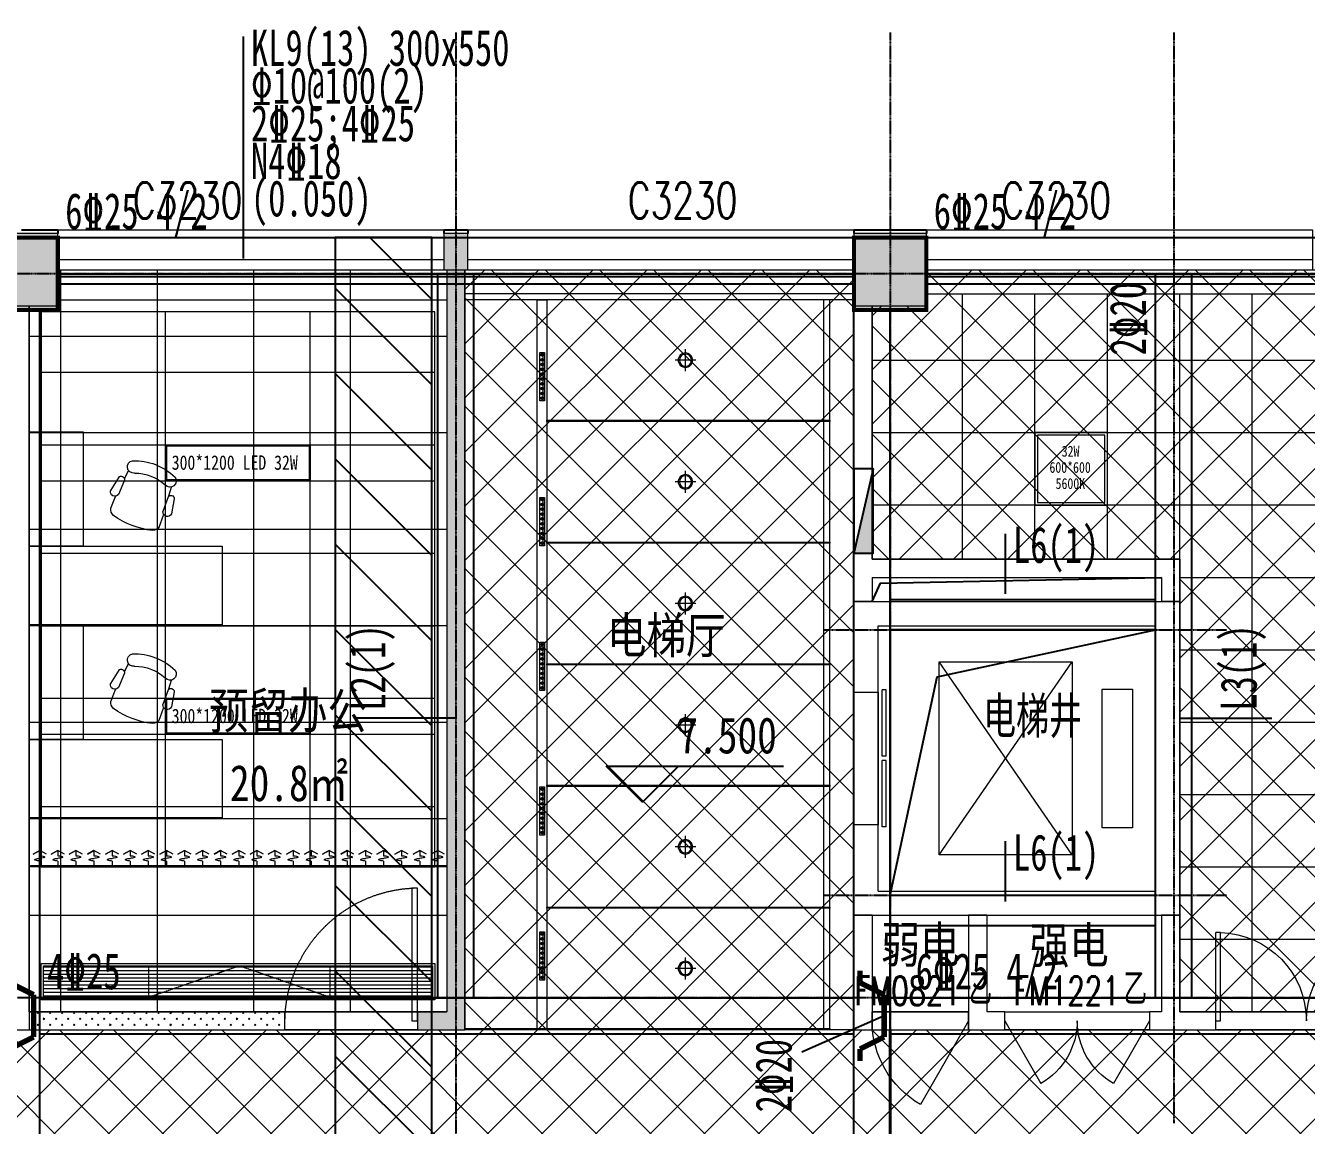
# Model space of a CAD drawing. Header units: millimetres. Extents: x 33621 to 401573, y -91663 to 133135.
# Drawn here: x 81930 to 92547, y 51254 to 60369 of the extents above; entities that cross this region are included whole.
import ezdxf

# ---------------------------------------------------------------- set-up
doc = ezdxf.new("R2010")
doc.units = ezdxf.units.MM
doc.header["$LTSCALE"] = 10
for name, pattern in [('CENTER2', [1.125, 0.75, -0.125, 0.125, -0.125]), ('DASH', [0.35, 0.25, -0.1]), ('DASHDOT2', [0.5, 0.25, -0.125, 0, -0.125]), ('DOTE', [2.42, 2, -0.2, 0.02, -0.2]), ('HIDDEN', [0.375, 0.25, -0.125, 0, 0])]:
    doc.linetypes.add(name, pattern=pattern)
doc.layers.get('0').update_dxf_attribs({"color": 253})
doc.layers.add('0a', color=253, linetype='Continuous', plot=False)
for name, color, linetype in [('0a填充', 253, 'Continuous'), ('3', 253, 'Continuous'), ('DIM_ELEV', 253, 'Continuous'), ('GRID', 253, 'CENTER2'), ('S_COLUMFOCUS', 253, 'Continuous'), ('S_SBLABELHANGER', 253, 'Continuous'), ('S_SUBBEAMHANGER', 253, 'Continuous'), ('SURFACE', 253, 'Continuous'), ('w-消火栓', 253, 'Continuous'), ('WINDOW_TEXT', 253, 'Continuous'), ('柱', 253, 'Continuous'), ('梁', 253, 'Continuous'), ('梁原位标注', 253, 'Continuous'), ('梁集中标注', 253, 'Continuous'), ('次梁', 253, 'Continuous'), ('洞口边线', 253, 'Continuous')]:
    doc.layers.add(name, color=color, linetype=linetype)
for name, color, linetype, lineweight in [('COLUMN', 253, 'Continuous', 0), ('DOOR【门】', 253, 'Continuous', 0), ('DS-4BS-FINISH【墙完成线】', 253, 'Continuous', 0), ('FC-FLOOR【地材分格】', 253, 'Continuous', 0), ('FF-Door【门】', 253, 'Continuous', 0), ('FF-FURN【成品家私】', 253, 'Continuous', 0), ('PUB_HATCH', 253, 'Continuous', 0), ('RC-FCU【空调设备】', 253, 'Continuous', 0), ('RC-FIN【天花轮廓线】', 253, 'Continuous', 0), ('RC-LIGHT【天花灯具】', 253, 'Continuous', 0), ('RC-LIGHT【灯带】', 253, 'DASHDOT2', 0), ('RC-Modelling【天花造型】', 253, 'Continuous', 0), ('RC-STR【天花细线】', 253, 'Continuous', 0), ('RC-Text【天花文字】', 253, 'Continuous', 0), ('STAIR', 253, 'Continuous', 0), ('WALL', 253, 'Continuous', 0), ('WINDOW', 253, 'Continuous', 0), ('新建墙体', 253, 'Continuous', 0)]:
    doc.layers.add(name, color=color, linetype=linetype, lineweight=lineweight)
doc.styles.add('_TCH_WINDOW', font='SIMPLEX', dxfattribs={"bigfont": 'GBCBIG'})
doc.styles.add('XZC', font='SIMPLEX.SHX', dxfattribs={"width": 0.7, "bigfont": 'hztxt.shx'})
doc.styles.add('文字', font='')
doc.styles.get('文字').set_extended_font_data('SimSun')
doc.linetypes.add('LED_LINE', pattern='A,12.7,-5.08,["LED",XZC,S=2.54,R=0,X=-2.54,Y=-1.27],-6.35', length=24.13)
pattern_1 = [(45, (51276.3, 47130.05), (-50, 50), [16, -54.71068]), (135, (51387.62, 47130.05), (-50, -50), [16, -54.71068])]

# ---------------------------------------------------------------- blocks, each defined once
blk = doc.blocks.new('$QC001_5')
blk.add_line((-325, 200), (325, 0))
blk.add_lwpolyline([(325, 0), (325, 200), (-325, 200), (-325, 0)], close=True)
blk.add_solid([(-325, 200), (325, 200), (-325, 200), (325, 0)])
at = {"flags": 1}
for tag in ['UNIT', 'WHAT', 'SPEC']:
    blk.add_attdef(tag, (0, 0), '', height=0.001, dxfattribs=at)
blk = doc.blocks.new('$TCHSYS$LDOR22D')
for p, q in [((-0.5167, 0.8333), (-0.0167, 0.8333)), ((-0.5167, 0.8333), (-0.5167, 0.6667)), ((-0.0167, 0.8333), (-0.0167, 0.6667)), ((0.0167, 0.8333), (0.0167, 0.6667)), ((0.0167, 0.8333), (0.5167, 0.8333)), ((0.5167, 0.8333), (0.5167, 0.6667)), ((-0.5167, 0.6667), (-0.0167, 0.6667)), ((0.0167, 0.6667), (0.5167, 0.6667)), ((-0.5, 0.5), (0.5, 0.5))]:
    blk.add_line(p, q)
blk = doc.blocks.new('$DorLib2D$00000002')
for p, q in [((-0.5, 0), (-0.5, 0.4875)), ((-0.475, 0.4875), (-0.5, 0.4875)), ((-0.475, 0), (-0.475, 0.4875)), ((0.475, 0), (0.475, 0.4875)), ((0.475, 0.4875), (0.5, 0.4875)), ((0.5, 0), (0.5, 0.4875)), ((-0.5, 0), (-0.475, 0)), ((0.5, 0), (0.475, 0))]:
    blk.add_line(p, q)
at = {"lineweight": 13}
for centre, start, end in [((-0.4875, 0), 0, 88.53072), ((0.4875, 0), 91.46928, 180)]:
    blk.add_arc(centre, 0.4875, start, end, dxfattribs=at)
blk = doc.blocks.new('$DorLib2D$00000214')
at = {"color": 0}
blk.add_line((0.5, 0), (0, 0.866), dxfattribs=at)
blk.add_arc((0.5, 0), 1, 120, 180, dxfattribs=at)
blk = doc.blocks.new('$DorLib2D$00000215')
at = {"color": 0}
for p, q in [((-0.5, 0), (-0.25, 0.433)), ((0.5, 0), (0.25, 0.433))]:
    blk.add_line(p, q, dxfattribs=at)
for centre, start, end in [((-0.5, 0), 0, 60), ((0.5, 0), 120, 180)]:
    blk.add_arc(centre, 0.5, start, end, dxfattribs=at)
blk = doc.blocks.new('A$C434F664F')
at = {"layer": '0a填充'}
h = blk.add_hatch(color=256, dxfattribs=at)
h.paths.add_polyline_path([(936, 159), (942, 159), (942, 165), (936, 165)])
h.paths.add_polyline_path([(864, 159), (870, 159), (870, 165), (864, 165)])
h.paths.add_polyline_path([(792, 159), (798, 159), (798, 165), (792, 165)])
h.paths.add_polyline_path([(720, 159), (726, 159), (726, 165), (720, 165)])
h.paths.add_polyline_path([(648, 159), (654, 159), (654, 165), (648, 165)])
h.paths.add_polyline_path([(576, 159), (582, 159), (582, 165), (576, 165)])
h.paths.add_polyline_path([(504, 159), (510, 159), (510, 165), (504, 165)])
h.paths.add_polyline_path([(432, 159), (438, 159), (438, 165), (432, 165)])
h.paths.add_polyline_path([(360, 159), (366, 159), (366, 165), (360, 165)])
h.paths.add_polyline_path([(288, 159), (294, 159), (294, 165), (288, 165)])
h.paths.add_polyline_path([(216, 159), (222, 159), (222, 165), (216, 165)])
h.paths.add_polyline_path([(144, 159), (150, 159), (150, 165), (144, 165)])
h.paths.add_polyline_path([(72, 159), (78, 159), (78, 165), (72, 165)])
h.paths.add_polyline_path([(0, 159), (6, 159), (6, 165), (0, 165)])
blk = doc.blocks.new('海龙0425175846')
at = {"layer": 'S_COLUMFOCUS'}
h = blk.add_hatch(dxfattribs=at)
h.set_pattern_fill('ANSI31', color=256, scale=40, style=0)
h.set_pattern_definition([(135, (2743012.7695, 242772.4294), (3.535533906, 3.535533906), [])])
h.paths.add_polyline_path([(14.442, 240.02), (6.442, 240.02), (6.442, 75.02), (14.442, 75.02)])
at = {"layer": 'GRID', "ltscale": 0.01}
for p, q in [((16.442, 257.02), (16.442, 50.038)), ((52.442, 257.02), (52.442, 41.97)), ((75.942, 257.02), (75.942, 166.618)), ((497.558, 237.02), (-487.558, 237.02)), ((46.947, 207.52), (80.336, 207.52)), ((46.947, 185.52), (80.336, 185.52)), ((497.558, 177.02), (-487.558, 177.02))]:
    blk.add_line(p, q, dxfattribs=at)
at = {"layer": 'S_COLUMFOCUS'}
blk.add_lwpolyline([(14.442, 240.02), (6.442, 240.02), (6.442, 75.02), (14.442, 75.02)], close=True, dxfattribs=at)
at = {"layer": 'S_SBLABELHANGER'}
blk.add_line((51.942, 175.52), (45.109, 172.508), dxfattribs=at)
at = {"layer": 'S_SUBBEAMHANGER', "const_width": 0.45}
for points in [[(49.942, 178.27), (49.942, 179.27)], [(-18.558, 177.27), (-20.558, 178.27)], [(51.942, 177.27), (49.942, 178.27)], [(-18.558, 173.77), (-18.558, 177.27)], [(51.942, 173.77), (51.942, 177.27)], [(-20.558, 172.77), (-18.558, 173.77)], [(49.942, 172.77), (51.942, 173.77)], [(49.942, 171.77), (49.942, 172.77)]]:
    blk.add_lwpolyline(points, dxfattribs=at)
at = {"layer": '柱', "const_width": 0.35}
for points in [[(-16.558, 234.02), (-16.558, 240.02), (-22.558, 240.02), (-22.558, 234.02)], [(55.442, 234.02), (55.442, 240.02), (49.442, 240.02), (49.442, 234.02)]]:
    blk.add_lwpolyline(points, close=True, dxfattribs=at)
at = {"layer": '梁'}
for p, q in [((-16.558, 240.02), (49.442, 240.02)), ((55.442, 240.02), (121.442, 240.02))]:
    blk.add_line(p, q, dxfattribs=at)
at = {"layer": '梁', "ltscale": 0.01}
for p, q in [((-16.558, 237.02), (49.442, 237.02)), ((55.442, 237.02), (121.442, 237.02)), ((-18.058, 156.02), (-18.058, 234.02)), ((49.442, 156.02), (49.442, 234.02)), ((52.442, 156.02), (52.442, 234.02)), ((-18.058, 177.02), (49.442, 177.02)), ((52.442, 177.02), (122.942, 177.02)), ((-18.058, 174.02), (49.442, 174.02)), ((52.442, 174.02), (122.942, 174.02))]:
    blk.add_line(p, q, dxfattribs=at)
at = {"layer": '梁集中标注'}
for p, q in [((-1.159, 238.295), (-1.159, 256.68)), ((62.008, 210.497), (62.008, 215.485)), ((16.442, 200.197), (8.174, 200.197)), ((76.519, 200.197), (84.089, 200.197)), ((62.008, 184.997), (62.008, 189.985))]:
    blk.add_line(p, q, dxfattribs=at)
at = {"layer": '次梁'}
for p, q in [((14.942, 177.02), (14.942, 237.02)), ((17.942, 177.02), (17.942, 237.02)), ((74.442, 177.02), (74.442, 237.02)), ((77.442, 177.02), (77.442, 237.02)), ((52.442, 210.02), (74.442, 210.02)), ((52.442, 207.52), (74.442, 207.52)), ((52.442, 185.52), (74.442, 185.52)), ((52.442, 183.02), (74.442, 183.02))]:
    blk.add_line(p, q, dxfattribs=at)
at = {"layer": '洞口边线'}
blk.add_lwpolyline([(74.442, 207.52), (52.442, 207.52), (52.442, 185.52), (56.331, 203.631), (74.442, 207.52)], dxfattribs=at)
at = {"layer": '0a填充'}
blk.add_blockref('A$C434F664F', (-454.558, 75.02), dxfattribs=at)
at = {"width": 0.7}
blk.add_text('电梯井', height=3, dxfattribs=at).set_placement((60.145, 198.896))
at = {"layer": 'S_SBLABELHANGER', "width": 0.7}
blk.add_text('2%%13220', height=3, rotation=90, dxfattribs=at).set_placement((44.271, 167.519))
at = {"layer": '梁原位标注', "width": 0.7}
for s, p in [('6%%13225 4/2', (-15.945, 240.72)), ('6%%13225 4/2', (56.055, 240.72)), ('4%%13225', (-17.445, 177.72)), ('6%%13225 4/2', (54.555, 177.72))]:
    blk.add_text(s, height=3, dxfattribs=at).set_placement(p)
blk.add_text('2%%13220', height=3, rotation=90, dxfattribs=at).set_placement((73.64, 230.263))
at = {"layer": '梁集中标注', "width": 0.7}
for s, p in [('KL9(13) 300x550', (-0.546, 254.255)), ('%%13110@100(2)', (-0.546, 251.13)), ('2%%13225;4%%13225', (-0.546, 248.005)), ('N4%%13218', (-0.546, 244.88)), ('(0.050)', (-0.546, 241.781)), ('L6(1)', (62.62, 213.06)), ('L6(1)', (62.62, 187.56))]:
    blk.add_text(s, height=3, dxfattribs=at).set_placement(p)
for s, p in [('L2(1)', (10.599, 200.809)), ('L3(1)', (82.825, 200.809))]:
    blk.add_text(s, height=3, rotation=90, dxfattribs=at).set_placement(p)
blk = doc.blocks.new('DOOR_D01')
at = {"layer": 'FF-Door【门】'}
blk.add_lwpolyline([(-0.4556, 1), (-0.4556, 0), (-0.5, 0), (-0.5, 1)], close=True, dxfattribs=at)
at = {"layer": 'FF-Door【门】', "color": 8, "linetype": 'HIDDEN', "ltscale": 15}
blk.add_arc((-0.5114, -0.0104), 1.0114, 0.59152, 87.46644, dxfattribs=at)
blk = doc.blocks.new('AB18C')
for p, q in [((-0.616, 0.457), (-0.382, 0.5)), ((-0.128, 0.399), (-0.323, 0.394)), ((-0.627, 0.366), (-0.767, 0.352)), ((-0.608, 0.359), (-0.369, 0.366)), ((-0.627, -0.366), (-0.767, -0.352)), ((-0.608, -0.359), (-0.369, -0.366)), ((-0.616, -0.457), (-0.382, -0.5)), ((-0.128, -0.399), (-0.323, -0.394))]:
    blk.add_line(p, q)
for centre, radius, start, end in [((-0.847, 0.3), 0.0961, 330.3175, 148.735), ((-0.597, 0.41), 0.0516, 112.2235, 257.7173), ((-0.386, 0.432), 0.0681, 284.0068, 86.4868), ((-0.161, 0.273), 0.13, 22.4327, 75.4917), ((-0.094, 0), 0.906, 157.2611, 202.7389), ((-0.08, 0), 0.729, 159.7134, 200.2866), ((-1.312, 0), 1.312, 345.758, 14.242), ((-0.847, -0.3), 0.0961, 211.265, 29.6825), ((-0.597, -0.41), 0.0516, 102.2827, 247.7765), ((-0.386, -0.432), 0.0681, 273.5132, 75.9932), ((-0.161, -0.273), 0.13, 284.5083, 337.5673)]:
    blk.add_arc(centre, radius, start, end)
blk = doc.blocks.new('ZL_05274303')
at = {"ltscale": 1000}
for points in [[(-900, 0), (700, 0), (700, -650), (-900, -650)], [(250, -1600), (250, -650), (700, -650), (700, -1600)]]:
    blk.add_lwpolyline(points, close=True, dxfattribs=at)
at = {"layer": 'FF-FURN【成品家私】', "xscale": -540, "yscale": 540, "zscale": 540, "rotation": 248.9333185298564}
blk.add_blockref('AB18C', (-154, -823), dxfattribs=at)
blk = doc.blocks.new('$WINLIB2D$00000004')
for p, q in [((-0.5, 0.5), (0.5, 0.5)), ((-0.5, 0.5), (-0.5, -0.5)), ((0.5, -0.5), (0.5, 0.5)), ((-0.5, 0.2406), (0.5, 0.2406)), ((-0.5, -0.5), (0.5, -0.5))]:
    blk.add_line(p, q)
blk = doc.blocks.new('ZL_10267726')
at = {"layer": 'RC-LIGHT【天花灯具】'}
h = blk.add_hatch(dxfattribs=at)
h.set_pattern_fill('_USER', color=8, scale=50, angle=90, double=1, pattern_type=0)
h.set_pattern_definition([(90, (25, -500), (-50, 3e-15), []), (180, (25, -500), (-6e-15, -50), [])])
h.paths.add_polyline_path([(-25, 0), (-25, -500), (25, -500), (25, 0)])
at = {"layer": 'RC-LIGHT【天花灯具】', "color": 2}
blk.add_lwpolyline([(-25, -500), (-25, 0), (25, 0), (25, -500)], close=True, dxfattribs=at)
at = {"layer": 'RC-LIGHT【天花灯具】', "color": 1, "lineweight": -3}
for centre in [(0, -27), (0, -77), (0, -127), (0, -177), (0, -227), (0, -277), (0, -327), (0, -377), (0, -427), (0, -477)]:
    blk.add_circle(centre, 10, dxfattribs=at)
blk = doc.blocks.new('圆形筒灯')
at = {"color": 251, "linetype": 'DOTE', "ltscale": 43.504693}
blk.add_line((0, 91), (0, -91), dxfattribs=at)
at = {"color": 251, "linetype": 'DOTE', "ltscale": 41.297046}
blk.add_line((86, 0), (-86, 0), dxfattribs=at)
blk.add_ellipse((0, 0), major_axis=(-42.4, 42.4), ratio=1, start_param=2.355868237233172, end_param=8.639053544412757)
at = {"color": 251}
blk.add_ellipse((0, 0), major_axis=(35.4, 35.4), ratio=1, start_param=5.49871431692557, end_param=11.78189962410516, dxfattribs=at)
blk = doc.blocks.new('ZL_0603185999')
at = {"layer": 'RC-FIN【天花轮廓线】'}
for p, q in [((1613, 0), (-1613, 0)), ((1613, -50), (-1613, -50))]:
    blk.add_line(p, q, dxfattribs=at)
blk.add_lwpolyline([(1613, -6100), (1413, -6100), (1413, -50)], dxfattribs=at)
at = {"layer": 'RC-LIGHT【灯带】', "linetype": 'LED_LINE', "ltscale": 0.015}
blk.add_lwpolyline([(1363, -6100), (1363, -50)], dxfattribs=at)
at = {"layer": 'RC-STR【天花细线】'}
for points in [[(-933, -6100), (-1013, -6100), (-1013, -50), (-933, -50)], [(1413, -1058), (-933, -1058), (-933, -1048), (1413, -1048)], [(1413, -2067), (-933, -2067), (-933, -2057), (1413, -2057)], [(1413, -3075), (-933, -3075), (-933, -3065), (1413, -3065)], [(1413, -4083), (-933, -4083), (-933, -4073), (1413, -4073)], [(1413, -5092), (-933, -5092), (-933, -5082), (1413, -5082)], [(1413, -6100), (-1613, -6100), (-1613, -6090), (1413, -6090)]]:
    blk.add_lwpolyline(points, close=True, dxfattribs=at)
at = {"layer": 'RC-LIGHT【天花灯具】', "lineweight": -3, "xscale": 0.8, "yscale": 0.8, "zscale": 0.8, "rotation": 180}
for p in [(-973, -887), (-973, -2087), (-973, -3287), (-973, -4487), (-973, -5687)]:
    blk.add_blockref('ZL_10267726', p, dxfattribs=at)
at = {"layer": 'RC-LIGHT【天花灯具】', "xscale": -1, "rotation": 180}
for p in [(215, -549), (215, -1558), (215, -2566), (215, -3574), (215, -4583), (215, -5591)]:
    blk.add_blockref('圆形筒灯', p, dxfattribs=at)
blk = doc.blocks.new('*U185')
for p, q in [((0, -12), (0, 0)), ((0, 0), (3450, 0)), ((3450, 0), (3450, -12)), ((3450, -12), (0, -12)), ((20, -105), (75, -136)), ((75, -49), (75, -12)), ((75, -136), (75, -93)), ((130, -105), (75, -136)), ((75, -136), (130, -105)), ((170, -105), (225, -136)), ((225, -49), (225, -12)), ((225, -136), (225, -93)), ((280, -105), (225, -136)), ((225, -136), (280, -105)), ((320, -105), (375, -136)), ((375, -49), (375, -12)), ((375, -136), (375, -93)), ((430, -105), (375, -136)), ((375, -136), (430, -105)), ((470, -105), (525, -136)), ((525, -49), (525, -12)), ((525, -136), (525, -93)), ((580, -105), (525, -136)), ((525, -136), (580, -105)), ((620, -105), (675, -136)), ((675, -49), (675, -12)), ((675, -136), (675, -93)), ((730, -105), (675, -136)), ((675, -136), (730, -105)), ((770, -105), (825, -136)), ((825, -49), (825, -12)), ((825, -136), (825, -93)), ((880, -105), (825, -136)), ((825, -136), (880, -105)), ((920, -105), (975, -136)), ((975, -49), (975, -12)), ((975, -136), (975, -93)), ((1030, -105), (975, -136)), ((975, -136), (1030, -105)), ((1070, -105), (1125, -136)), ((1125, -49), (1125, -12)), ((1125, -136), (1125, -93)), ((1180, -105), (1125, -136)), ((1125, -136), (1180, -105)), ((1220, -105), (1275, -136)), ((1275, -49), (1275, -12)), ((1275, -136), (1275, -93)), ((1330, -105), (1275, -136)), ((1275, -136), (1330, -105)), ((1370, -105), (1425, -136)), ((1425, -49), (1425, -12)), ((1425, -136), (1425, -93)), ((1480, -105), (1425, -136)), ((1425, -136), (1480, -105)), ((1520, -105), (1575, -136)), ((1575, -49), (1575, -12)), ((1575, -136), (1575, -93)), ((1630, -105), (1575, -136)), ((1575, -136), (1630, -105)), ((1670, -105), (1725, -136)), ((1725, -49), (1725, -12)), ((1725, -136), (1725, -93)), ((1780, -105), (1725, -136)), ((1725, -136), (1780, -105)), ((1820, -105), (1875, -136)), ((1875, -49), (1875, -12)), ((1875, -136), (1875, -93)), ((1930, -105), (1875, -136)), ((1875, -136), (1930, -105)), ((1970, -105), (2025, -136)), ((2025, -49), (2025, -12)), ((2025, -136), (2025, -93)), ((2080, -105), (2025, -136)), ((2025, -136), (2080, -105)), ((2120, -105), (2175, -136)), ((2175, -49), (2175, -12)), ((2175, -136), (2175, -93)), ((2230, -105), (2175, -136)), ((2175, -136), (2230, -105)), ((2270, -105), (2325, -136)), ((2325, -49), (2325, -12)), ((2325, -136), (2325, -93)), ((2380, -105), (2325, -136)), ((2325, -136), (2380, -105)), ((2420, -105), (2475, -136)), ((2475, -49), (2475, -12)), ((2475, -136), (2475, -93)), ((2530, -105), (2475, -136)), ((2475, -136), (2530, -105)), ((2570, -105), (2625, -136)), ((2625, -49), (2625, -12)), ((2625, -136), (2625, -93)), ((2680, -105), (2625, -136)), ((2625, -136), (2680, -105)), ((2720, -105), (2775, -136)), ((2775, -49), (2775, -12)), ((2775, -136), (2775, -93)), ((2830, -105), (2775, -136)), ((2775, -136), (2830, -105)), ((2870, -105), (2925, -136)), ((2925, -49), (2925, -12)), ((2925, -136), (2925, -93)), ((2980, -105), (2925, -136)), ((2925, -136), (2980, -105)), ((3020, -105), (3075, -136)), ((3075, -49), (3075, -12)), ((3075, -136), (3075, -93)), ((3130, -105), (3075, -136)), ((3075, -136), (3130, -105)), ((3170, -105), (3225, -136)), ((3225, -49), (3225, -12)), ((3225, -136), (3225, -93)), ((3280, -105), (3225, -136)), ((3225, -136), (3280, -105)), ((3320, -105), (3375, -136)), ((3320, -105), (3375, -136)), ((3375, -49), (3375, -12)), ((3375, -49), (3375, -12)), ((3375, -136), (3375, -93)), ((3375, -136), (3375, -93)), ((3430, -105), (3375, -136)), ((3375, -136), (3430, -105)), ((3430, -105), (3375, -136)), ((3375, -136), (3430, -105))]:
    blk.add_line(p, q)
at = {"extrusion": (0, 0, -1)}
for centre, major_axis, start_param, end_param in [((40, -82), (3.69, -3.69), 1.137309, 3.57508), ((73, -171), (-70.4, -70.4), 2.004284, 2.381239), ((73, 6), (70.4, -70.4), 0.760354, 1.137309), ((77, -149), (-70.4, -70.4), 2.33115, 2.708105), ((77, 28), (70.4, -70.4), 0.433488, 0.810442), ((110, -60), (3.69, -3.69), 4.278901, 6.716673), ((190, -82), (3.69, -3.69), 1.137309, 3.57508), ((223, -171), (-70.4, -70.4), 2.004284, 2.381239), ((223, 6), (70.4, -70.4), 0.760354, 1.137309), ((227, -149), (-70.4, -70.4), 2.33115, 2.708105), ((227, 28), (70.4, -70.4), 0.433488, 0.810442), ((260, -60), (3.69, -3.69), 4.278901, 6.716673), ((340, -82), (3.69, -3.69), 1.137309, 3.57508), ((373, -171), (-70.4, -70.4), 2.004284, 2.381239), ((373, 6), (70.4, -70.4), 0.760354, 1.137309), ((377, -149), (-70.4, -70.4), 2.33115, 2.708105), ((377, 28), (70.4, -70.4), 0.433488, 0.810442), ((410, -60), (3.69, -3.69), 4.278901, 6.716673), ((490, -82), (3.69, -3.69), 1.137309, 3.57508), ((523, -171), (-70.4, -70.4), 2.004284, 2.381239), ((523, 6), (70.4, -70.4), 0.760354, 1.137309), ((527, -149), (-70.4, -70.4), 2.33115, 2.708105), ((527, 28), (70.4, -70.4), 0.433488, 0.810442), ((560, -60), (3.69, -3.69), 4.278901, 6.716673), ((640, -82), (3.69, -3.69), 1.137309, 3.57508), ((673, -171), (-70.4, -70.4), 2.004284, 2.381239), ((673, 6), (70.4, -70.4), 0.760354, 1.137309), ((677, -149), (-70.4, -70.4), 2.33115, 2.708105), ((677, 28), (70.4, -70.4), 0.433488, 0.810442), ((710, -60), (3.69, -3.69), 4.278901, 6.716673), ((790, -82), (3.69, -3.69), 1.137309, 3.57508), ((823, -171), (-70.4, -70.4), 2.004284, 2.381239), ((823, 6), (70.4, -70.4), 0.760354, 1.137309), ((827, -149), (-70.4, -70.4), 2.33115, 2.708105), ((827, 28), (70.4, -70.4), 0.433488, 0.810442), ((860, -60), (3.69, -3.69), 4.278901, 6.716673), ((940, -82), (3.69, -3.69), 1.137309, 3.57508), ((973, -171), (-70.4, -70.4), 2.004284, 2.381239), ((973, 6), (70.4, -70.4), 0.760354, 1.137309), ((977, -149), (-70.4, -70.4), 2.33115, 2.708105), ((977, 28), (70.4, -70.4), 0.433488, 0.810442), ((1010, -60), (3.69, -3.69), 4.278901, 6.716673), ((1090, -82), (3.69, -3.69), 1.137309, 3.57508), ((1123, -171), (-70.4, -70.4), 2.004284, 2.381239), ((1123, 6), (70.4, -70.4), 0.760354, 1.137309), ((1127, -149), (-70.4, -70.4), 2.33115, 2.708105), ((1127, 28), (70.4, -70.4), 0.433488, 0.810442), ((1160, -60), (3.69, -3.69), 4.278901, 6.716673), ((1240, -82), (3.69, -3.69), 1.137309, 3.57508), ((1273, -171), (-70.4, -70.4), 2.004284, 2.381239), ((1273, 6), (70.4, -70.4), 0.760354, 1.137309), ((1277, -149), (-70.4, -70.4), 2.33115, 2.708105), ((1277, 28), (70.4, -70.4), 0.433488, 0.810442), ((1310, -60), (3.69, -3.69), 4.278901, 6.716673), ((1390, -82), (3.69, -3.69), 1.137309, 3.57508), ((1423, -171), (-70.4, -70.4), 2.004284, 2.381239), ((1423, 6), (70.4, -70.4), 0.760354, 1.137309), ((1427, -149), (-70.4, -70.4), 2.33115, 2.708105), ((1427, 28), (70.4, -70.4), 0.433488, 0.810442), ((1460, -60), (3.69, -3.69), 4.278901, 6.716673), ((1540, -82), (3.69, -3.69), 1.137309, 3.57508), ((1573, -171), (-70.4, -70.4), 2.004284, 2.381239), ((1573, 6), (70.4, -70.4), 0.760354, 1.137309), ((1577, -149), (-70.4, -70.4), 2.33115, 2.708105), ((1577, 28), (70.4, -70.4), 0.433488, 0.810442), ((1610, -60), (3.69, -3.69), 4.278901, 6.716673), ((1690, -82), (3.69, -3.69), 1.137309, 3.57508), ((1723, -171), (-70.4, -70.4), 2.004284, 2.381239), ((1723, 6), (70.4, -70.4), 0.760354, 1.137309), ((1727, -149), (-70.4, -70.4), 2.33115, 2.708105), ((1727, 28), (70.4, -70.4), 0.433488, 0.810442), ((1760, -60), (3.69, -3.69), 4.278901, 6.716673), ((1840, -82), (3.69, -3.69), 1.137309, 3.57508), ((1873, -171), (-70.4, -70.4), 2.004284, 2.381239), ((1873, 6), (70.4, -70.4), 0.760354, 1.137309), ((1877, -149), (-70.4, -70.4), 2.33115, 2.708105), ((1877, 28), (70.4, -70.4), 0.433488, 0.810442), ((1910, -60), (3.69, -3.69), 4.278901, 6.716673), ((1990, -82), (3.69, -3.69), 1.137309, 3.57508), ((2023, -171), (-70.4, -70.4), 2.004284, 2.381239), ((2023, 6), (70.4, -70.4), 0.760354, 1.137309), ((2027, -149), (-70.4, -70.4), 2.33115, 2.708105), ((2027, 28), (70.4, -70.4), 0.433488, 0.810442), ((2060, -60), (3.69, -3.69), 4.278901, 6.716673), ((2140, -82), (3.69, -3.69), 1.137309, 3.57508), ((2173, -171), (-70.4, -70.4), 2.004284, 2.381239), ((2173, 6), (70.4, -70.4), 0.760354, 1.137309), ((2177, -149), (-70.4, -70.4), 2.33115, 2.708105), ((2177, 28), (70.4, -70.4), 0.433488, 0.810442), ((2210, -60), (3.69, -3.69), 4.278901, 6.716673), ((2290, -82), (3.69, -3.69), 1.137309, 3.57508), ((2323, -171), (-70.4, -70.4), 2.004284, 2.381239), ((2323, 6), (70.4, -70.4), 0.760354, 1.137309), ((2327, -149), (-70.4, -70.4), 2.33115, 2.708105), ((2327, 28), (70.4, -70.4), 0.433488, 0.810442), ((2360, -60), (3.69, -3.69), 4.278901, 6.716673), ((2440, -82), (3.69, -3.69), 1.137309, 3.57508), ((2473, -171), (-70.4, -70.4), 2.004284, 2.381239), ((2473, 6), (70.4, -70.4), 0.760354, 1.137309), ((2477, -149), (-70.4, -70.4), 2.33115, 2.708105), ((2477, 28), (70.4, -70.4), 0.433488, 0.810442), ((2510, -60), (3.69, -3.69), 4.278901, 6.716673), ((2590, -82), (3.69, -3.69), 1.137309, 3.57508), ((2623, -171), (-70.4, -70.4), 2.004284, 2.381239), ((2623, 6), (70.4, -70.4), 0.760354, 1.137309), ((2627, -149), (-70.4, -70.4), 2.33115, 2.708105), ((2627, 28), (70.4, -70.4), 0.433488, 0.810442), ((2660, -60), (3.69, -3.69), 4.278901, 6.716673), ((2740, -82), (3.69, -3.69), 1.137309, 3.57508), ((2773, -171), (-70.4, -70.4), 2.004284, 2.381239), ((2773, 6), (70.4, -70.4), 0.760354, 1.137309), ((2777, -149), (-70.4, -70.4), 2.33115, 2.708105), ((2777, 28), (70.4, -70.4), 0.433488, 0.810442), ((2810, -60), (3.69, -3.69), 4.278901, 6.716673), ((2890, -82), (3.69, -3.69), 1.137309, 3.57508), ((2923, -171), (-70.4, -70.4), 2.004284, 2.381239), ((2923, 6), (70.4, -70.4), 0.760354, 1.137309), ((2927, -149), (-70.4, -70.4), 2.33115, 2.708105), ((2927, 28), (70.4, -70.4), 0.433488, 0.810442), ((2960, -60), (3.69, -3.69), 4.278901, 6.716673), ((3040, -82), (3.69, -3.69), 1.137309, 3.57508), ((3073, -171), (-70.4, -70.4), 2.004284, 2.381239), ((3073, 6), (70.4, -70.4), 0.760354, 1.137309), ((3077, -149), (-70.4, -70.4), 2.33115, 2.708105), ((3077, 28), (70.4, -70.4), 0.433488, 0.810442), ((3110, -60), (3.69, -3.69), 4.278901, 6.716673), ((3190, -82), (3.69, -3.69), 1.137309, 3.57508), ((3223, -171), (-70.4, -70.4), 2.004284, 2.381239), ((3223, 6), (70.4, -70.4), 0.760354, 1.137309), ((3227, -149), (-70.4, -70.4), 2.33115, 2.708105), ((3227, 28), (70.4, -70.4), 0.433488, 0.810442), ((3260, -60), (3.69, -3.69), 4.278901, 6.716673), ((3340, -82), (3.69, -3.69), 1.137309, 3.57508), ((3340, -82), (3.69, -3.69), 1.137309, 3.57508), ((3373, -171), (-70.4, -70.4), 2.004284, 2.381239), ((3373, -171), (-70.4, -70.4), 2.004284, 2.381239), ((3373, 6), (70.4, -70.4), 0.760354, 1.137309), ((3373, 6), (70.4, -70.4), 0.760354, 1.137309), ((3377, -149), (-70.4, -70.4), 2.33115, 2.708105), ((3377, -149), (-70.4, -70.4), 2.33115, 2.708105), ((3377, 28), (70.4, -70.4), 0.433488, 0.810442), ((3377, 28), (70.4, -70.4), 0.433488, 0.810442), ((3410, -60), (3.69, -3.69), 4.278901, 6.716673), ((3410, -60), (3.69, -3.69), 4.278901, 6.716673)]:
    blk.add_ellipse(centre, major_axis=major_axis, ratio=1, start_param=start_param, end_param=end_param, dxfattribs=at)
blk = doc.blocks.new('ZL_12085679')
at = {"layer": 'RC-LIGHT【天花灯具】'}
blk.add_lwpolyline([(300, 0), (-300, 0), (-300, -600), (300, -600)], close=True, dxfattribs=at)
at = {"layer": 'RC-LIGHT【天花灯具】', "color": 8}
blk.add_lwpolyline([(280, -20), (-280, -20), (-280, -580), (280, -580)], close=True, dxfattribs=at)
at = {"layer": 'RC-LIGHT【天花灯具】', "style": '文字', "width": 0.8}
for s, p in [('32W', (-78, -199)), ('600*600', (-180, -333)), ('5600K', (-129, -467))]:
    blk.add_text(s, height=90, dxfattribs=at).set_placement(p)
blk = doc.blocks.new('ZL_0311144599')
at = {"layer": 'RC-LIGHT【天花灯具】'}
blk.add_lwpolyline([(-150, 0), (150, 0), (150, -1200), (-150, -1200)], close=True, dxfattribs=at)
at = {"layer": 'RC-LIGHT【天花灯具】', "color": 8}
blk.add_lwpolyline([(-140, -10), (140, -10), (140, -1190), (-140, -1190)], close=True, dxfattribs=at)
at = {"layer": 'RC-LIGHT【天花灯具】', "style": '文字', "width": 0.8}
blk.add_text('300*1200 LED 32W', height=120, rotation=90, dxfattribs=at).set_placement((58, -1149))

msp = doc.modelspace()

# ---------------------------------------------------------------- hatches: boundary and pattern name
at = {"layer": 'FC-FLOOR【地材分格】'}
h = msp.add_hatch(dxfattribs=at)
h.set_pattern_fill('ANSI37', color=256, scale=100, double=1)
h.paths.add_polyline_path([(103421.5, 52045.3), (103421.5, 50245.3), (103196.5, 50245.3), (103196.5, 49795.3), (101395.5, 49795.3), (101395.5, 47615.3), (99953.9, 47615.3), (99953.9, 49795.3), (97828.9, 49795.3), (97828.9, 49645.3), (99803.9, 49645.3), (99803.9, 47615.3), (96146.5, 47615.3), (96146.5, 49645.3), (96596.5, 49645.3), (96596.5, 50245.3), (95996.5, 50245.3), (95996.5, 49795.3), (89396.5, 49795.3), (89396.5, 50245.3), (88796.5, 50245.3), (88796.5, 49795.3), (82196.5, 49795.3), (82196.5, 50245.3), (81596.5, 50245.3), (81596.5, 49795.3), (74996.5, 49795.3), (74996.5, 50245.3), (74396.5, 50245.3), (74396.5, 49645.3), (74621.5, 49645.3), (74621.5, 46044), (71170.5, 46044), (71170.5, 49645.3), (72996.5, 49645.3), (72996.5, 49795.3), (69195.5, 49795.3), (69195.5, 49645.3), (71020.5, 49645.3), (71020.5, 46044), (67571.5, 46044), (67571.5, 49645.3), (67796.5, 49645.3), (67796.5, 50245.3), (67196.5, 50245.3), (67196.5, 49795.3), (60596.5, 49795.3), (60596.5, 50245.3), (59996.5, 50245.3), (59996.5, 49645.3), (60220.5, 49645.3), (60220.5, 46044), (56770.5, 46044), (56770.5, 49645.3), (58596.5, 49645.3), (58596.5, 49795.3), (54795.5, 49795.3), (54795.5, 49645.3), (56620.5, 49645.3), (56620.5, 46044), (53170.5, 46044), (53170.5, 49635.7), (53396.5, 49635.7), (53396.5, 50245.3), (52796.5, 50245.3), (52796.5, 49795.3), (46196.5, 49795.3), (46196.5, 50245.3), (45596.5, 50245.3), (45596.5, 49645.3), (46046.5, 49645.3), (46046.5, 47615.3), (42346.5, 47615.3), (42346.5, 49645.3), (44183.9, 49645.3), (44183.9, 49795.3), (38996.5, 49795.3), (38996.5, 52045.3), (56769.3, 52039), (56769.3, 58345.3), (59996.5, 58345.3), (59996.5, 52045.3), (85571.5, 52045.3), (85571.5, 58345.3), (88796.5, 58345.3), (88796.5, 52045.3)])
h = msp.add_hatch(dxfattribs=at)
h.set_pattern_fill('_USER', color=256, scale=800, double=1, pattern_type=0)
h.set_pattern_definition([(0, (85421.5, 52195.3), (0, 800), []), (90, (85421.5, 52195.3), (-800, 5e-14), [])])
h.paths.add_polyline_path([(82196.5, 58345.3), (85421.5, 58345.3), (85421.5, 52195.3), (81957.8, 52195.3), (81957.8, 58045.3), (82196.5, 58045.3)])
h = msp.add_hatch(dxfattribs=at)
h.set_pattern_fill('ANSI37', color=256, scale=100, double=1)
h.paths.add_polyline_path([(89396.5, 58345.3), (95996.5, 58345.3), (95996.5, 58045.3), (96221.5, 58045.3), (96221.5, 52195.3), (91496.5, 52195.3), (91496.5, 55945.3), (88946.5, 55945.3), (88946.5, 58045.3), (89396.5, 58045.3)])
at = {"layer": 'PUB_HATCH'}
for points in [[(81596.5, 58045.3), (82196.5, 58045.3), (82196.5, 58645.3), (81596.5, 58645.3)], [(85396.5, 58345.3), (85596.5, 58345.3), (85596.5, 58645.3), (85396.5, 58645.3)], [(88796.5, 58045.3), (89396.5, 58045.3), (89396.5, 58645.3), (88796.5, 58645.3)]]:
    msp.add_hatch(color=256, dxfattribs=at).paths.add_polyline_path(points)
at = {"layer": 'RC-FCU【空调设备】'}
h = msp.add_hatch(dxfattribs=at)
h.set_pattern_fill('_USER', color=8, scale=30, angle=180, pattern_type=0)
h.set_pattern_definition([(180, (6017809.78, 1250257.627), (-4e-15, -30), [])])
h.paths.add_polyline_path([(82077.8, 52575.3), (82077.8, 52315.3), (85301.5, 52315.3), (85301.5, 52575.3)])
at = {"layer": 'RC-STR【天花细线】'}
h = msp.add_hatch(dxfattribs=at)
h.set_pattern_fill('_USER', color=256, scale=600, double=1, pattern_type=0)
h.set_pattern_definition([(0, (91496.5, 55795.26), (0, 600), []), (90, (91496.5, 55795.26), (-600, 4e-14), [])])
h.paths.add_polyline_path([(89396.5, 58145.3), (95996.5, 58145.3), (95996.5, 58045.3), (96221.5, 58045.3), (96221.5, 52195.3), (91496.5, 52195.3), (91496.5, 55945.3), (88946.5, 55945.3), (88946.5, 58045.3), (89396.5, 58045.3)])
at = {"layer": '新建墙体'}
h = msp.add_hatch(dxfattribs=at)
h.set_pattern_fill('石膏板', color=256, scale=20, pattern_type=2)
h.set_pattern_definition(pattern_1)
h.paths.add_polyline_path([(85571.5, 58345.3), (85421.5, 58345.3), (85421.5, 52195.3), (85179.5, 52195.3), (85179.5, 52045.3), (85571.5, 52045.3)])
h = msp.add_hatch(dxfattribs=at)
h.set_pattern_fill('石膏板', color=256, scale=20, pattern_type=2)
h.set_pattern_definition(pattern_1)
h.paths.add_polyline_path([(83305.7, 54331.9), (85602, 54331.9), (85602, 55199.2), (83305.7, 55199.2)], flags=9)
h = msp.add_hatch(dxfattribs=at)
h.set_pattern_fill('石膏板', color=256, scale=20, pattern_type=2)
h.set_pattern_definition(pattern_1)
h.paths.add_polyline_path([(84079.5, 52195.3), (81971.5, 52195.3), (81971.5, 52045.3), (84079.5, 52045.3)])

# ---------------------------------------------------------------- linework, layer by layer
at = {"layer": '3'}
for p, q in [((88796.5, 58285.3), (82196.5, 58285.3)), ((88796.5, 58225.3), (82196.5, 58225.3)), ((95996.5, 58285.3), (89396.5, 58285.3)), ((95996.5, 58225.3), (89396.5, 58225.3))]:
    msp.add_line(p, q, dxfattribs=at)
msp.add_lwpolyline([(88946.5, 55595.3), (89016.8, 55746.6), (91346.5, 55795.3)], dxfattribs=at)
at = {"layer": 'COLUMN'}
for p, q in [((82196.5, 58645.3), (81596.5, 58645.3)), ((89396.5, 58645.3), (88796.5, 58645.3)), ((82196.5, 58045.3), (82196.5, 58345.3)), ((88796.5, 58345.3), (88796.5, 58045.3)), ((89396.5, 58045.3), (89396.5, 58345.3)), ((81596.5, 58045.3), (82196.5, 58045.3)), ((88796.5, 58045.3), (89396.5, 58045.3))]:
    msp.add_line(p, q, dxfattribs=at)
at = {"layer": 'DIM_ELEV'}
for p, q in [((87042.1, 53931.6), (86742.1, 54231.6)), ((86742.1, 54231.6), (88211, 54231.6)), ((87042.1, 53931.6), (87342.1, 54231.6))]:
    msp.add_line(p, q, dxfattribs=at)
at = {"layer": 'DOOR【门】'}
for p, q in [((88946.5, 52195.3), (89746.5, 52195.3)), ((90046.5, 52195.3), (91246.5, 52195.3)), ((88946.5, 52045.3), (89746.5, 52045.3)), ((90046.5, 52045.3), (91246.5, 52045.3))]:
    msp.add_line(p, q, dxfattribs=at)
at = {"layer": 'DS-4BS-FINISH【墙完成线】'}
for points in [[(56769.3, 58345.3), (59996.5, 58345.3), (59996.5, 52045.3), (85571.5, 52045.3), (85571.5, 58345.3), (88796.5, 58345.3), (88796.5, 52045.3), (103421.5, 52045.3)], [(82196.5, 58345.3), (85421.5, 58345.3), (85421.5, 52195.3), (81957.8, 52195.3), (81957.8, 58045.3), (82196.5, 58045.3), (82196.5, 58345.3)], [(89396.5, 58345.3), (95996.5, 58345.3), (95996.5, 58045.3), (96221.5, 58045.3), (96221.5, 52195.3), (91496.5, 52195.3), (91496.5, 55945.3), (88946.5, 55945.3), (88946.5, 58045.3), (89396.5, 58045.3), (89396.5, 58345.3)]]:
    msp.add_lwpolyline(points, dxfattribs=at)
at = {"layer": 'RC-FCU【空调设备】'}
msp.add_lwpolyline([(85321.5, 52595.3), (85321.5, 52295.3), (82057.8, 52295.3), (82057.8, 52595.3)], close=True, dxfattribs=at)
at = {"layer": 'RC-FCU【空调设备】', "color": 8}
msp.add_lwpolyline([(85301.5, 52575.3), (85301.5, 52315.3), (82077.8, 52315.3), (82077.8, 52575.3)], close=True, dxfattribs=at)
at = {"layer": 'RC-FCU【空调设备】', "color": 8, "linetype": 'DASH'}
msp.add_lwpolyline([(84452.1, 52575.3), (84452.1, 52315.3), (82952.1, 52315.3), (82952.1, 52575.3)], close=True, dxfattribs=at)
msp.add_lwpolyline([(84452.1, 52315.3), (83702.1, 52575.3), (82952.1, 52315.3)], dxfattribs=at)
at = {"layer": 'RC-FIN【天花轮廓线】'}
for p, q in [((82196.5, 58095.3), (85421.5, 58095.3)), ((89396.5, 58145.3), (95996.5, 58145.3))]:
    msp.add_line(p, q, dxfattribs=at)
for points in [[(82057.8, 53395.3), (85321.5, 53395.3), (85321.5, 57995.3), (82057.8, 57995.3)], [(88796.5, 54845.3), (88996.5, 54845.3), (88996.5, 53745.3), (88796.5, 53745.3)], [(84079.5, 52195.3), (85179.5, 52195.3), (85179.5, 52045.3), (84079.5, 52045.3)], [(89746.5, 52195.3), (88946.5, 52195.3), (88946.5, 52045.3), (89746.5, 52045.3)], [(90046.5, 52195.3), (91246.5, 52195.3), (91246.5, 52045.3), (90046.5, 52045.3)], [(91796.5, 52195.3), (93296.5, 52195.3), (93296.5, 52045.3), (91796.5, 52045.3)]]:
    msp.add_lwpolyline(points, close=True, dxfattribs=at)
at = {"layer": 'RC-STR【天花细线】'}
for p, q in [((83089.7, 53395.3), (83089.7, 57995.3)), ((84289.7, 53395.3), (84289.7, 57995.3)), ((82057.8, 57495.3), (85321.5, 57495.3)), ((82057.8, 56895.3), (85321.5, 56895.3)), ((82057.8, 56595.3), (85321.5, 56595.3)), ((82057.8, 55995.3), (85321.5, 55995.3)), ((82057.8, 55395.3), (85321.5, 55395.3)), ((82057.8, 54795.3), (85321.5, 54795.3)), ((82057.8, 54495.3), (85321.5, 54495.3)), ((82057.8, 53895.3), (85321.5, 53895.3))]:
    msp.add_line(p, q, dxfattribs=at)
msp.add_lwpolyline([(89091.5, 52045.3), (89101.5, 52045.3), (89101.5, 50245.3), (89091.5, 50245.3)], close=True, dxfattribs=at)
at = {"layer": 'STAIR'}
for p, q in [((89503.8, 53495.3), (90603.8, 55095.3)), ((90603.8, 53495.3), (89503.8, 55095.3)), ((89503.8, 55095.3), (90603.8, 55095.3)), ((89503.8, 53495.3), (89503.8, 55095.3)), ((90603.8, 55095.3), (90603.8, 53495.3)), ((90853.8, 54870.3), (91103.8, 54870.3)), ((90853.8, 53720.3), (90853.8, 54870.3)), ((91103.8, 54870.3), (91103.8, 53720.3)), ((91103.8, 53720.3), (90853.8, 53720.3)), ((90603.8, 53495.3), (89503.8, 53495.3))]:
    msp.add_line(p, q, dxfattribs=at)
at = {"layer": 'SURFACE'}
for p, q in [((81896.5, 58675.3), (82196.5, 58675.3)), ((82196.5, 58675.3), (82196.5, 58645.3)), ((85396.5, 58675.3), (85396.5, 58645.3)), ((85396.5, 58675.3), (85596.5, 58675.3)), ((85596.5, 58675.3), (85596.5, 58645.3)), ((88796.5, 58675.3), (88796.5, 58645.3)), ((88796.5, 58675.3), (89096.5, 58675.3)), ((89096.5, 58675.3), (89396.5, 58675.3)), ((89396.5, 58675.3), (89396.5, 58645.3))]:
    msp.add_line(p, q, dxfattribs=at)
at = {"layer": 'WALL', "color": 6}
for p, q in [((85596.5, 58645.3), (85396.5, 58645.3)), ((85396.5, 58645.3), (85396.5, 58345.3)), ((85596.5, 58345.3), (85596.5, 58645.3)), ((85396.5, 58345.3), (85596.5, 58345.3)), ((85421.5, 58345.3), (85421.5, 52195.3)), ((85571.5, 58345.3), (85571.5, 52045.3)), ((81957.8, 58045.3), (81957.8, 52195.3)), ((88796.5, 58045.3), (88796.5, 55870.3)), ((88946.5, 58045.3), (88946.5, 55945.3)), ((88796.5, 55870.3), (88796.5, 55595.3)), ((88946.5, 55945.3), (91496.5, 55945.3)), ((91496.5, 55945.3), (91496.5, 55595.3)), ((88946.5, 55795.3), (91346.5, 55795.3)), ((88946.5, 55795.3), (88946.5, 55595.3)), ((91346.5, 55795.3), (91346.5, 55595.3)), ((88946.5, 55595.3), (88796.5, 55595.3)), ((88796.5, 55595.3), (91496.5, 55595.3)), ((88796.5, 55595.3), (88796.5, 54845.3)), ((91496.5, 55595.3), (91346.5, 55595.3)), ((91496.5, 55595.3), (91496.5, 52995.3)), ((88996.5, 55395.3), (91296.5, 55395.3)), ((88996.5, 54845.3), (88996.5, 55395.3)), ((91296.5, 55395.3), (91296.5, 53195.3)), ((88796.5, 54845.3), (88996.5, 54845.3)), ((88996.5, 53745.3), (88796.5, 53745.3)), ((88796.5, 53745.3), (88796.5, 52995.3)), ((88996.5, 53195.3), (88996.5, 53745.3)), ((88996.5, 53195.3), (91296.5, 53195.3)), ((88796.5, 52995.3), (88796.5, 52045.3)), ((88946.5, 52995.3), (88796.5, 52995.3)), ((88796.5, 52995.3), (91496.5, 52995.3)), ((88946.5, 52995.3), (88946.5, 52195.3)), ((89746.5, 52995.3), (89746.5, 52195.3)), ((89896.5, 52995.3), (89746.5, 52995.3)), ((89896.5, 52995.3), (89896.5, 52195.3)), ((91346.5, 52995.3), (91346.5, 52195.3)), ((91496.5, 52995.3), (91346.5, 52995.3)), ((91496.5, 52995.3), (91496.5, 52195.3)), ((84079.5, 52195.3), (81957.8, 52195.3)), ((84079.5, 52045.3), (84079.5, 52195.3)), ((85421.5, 52195.3), (85179.5, 52195.3)), ((85179.5, 52195.3), (85179.5, 52045.3)), ((88946.5, 52045.3), (88946.5, 52195.3)), ((89746.5, 52195.3), (89746.5, 52045.3)), ((90046.5, 52195.3), (89896.5, 52195.3)), ((90046.5, 52045.3), (90046.5, 52195.3)), ((91346.5, 52195.3), (91246.5, 52195.3)), ((91246.5, 52195.3), (91246.5, 52045.3)), ((91796.5, 52195.3), (91496.5, 52195.3)), ((91796.5, 52045.3), (91796.5, 52195.3)), ((81580.3, 52045.3), (84079.5, 52045.3)), ((85179.5, 52045.3), (85571.5, 52045.3)), ((88796.5, 52045.3), (88946.5, 52045.3)), ((89746.5, 52045.3), (89821.5, 52045.3)), ((89821.5, 52045.3), (90046.5, 52045.3)), ((91246.5, 52045.3), (91421.5, 52045.3)), ((91421.5, 52045.3), (91796.5, 52045.3))]:
    msp.add_line(p, q, dxfattribs=at)
at = {"layer": '新建墙体'}
msp.add_line((81957.8, 52195.3), (81957.8, 52045.3), dxfattribs=at)

# ---------------------------------------------------------------- block references
at = {"layer": '0a', "xscale": 100, "yscale": 100, "zscale": 100}
msp.add_blockref('海龙0425175846', (83852.3, 34609.4), dxfattribs=at)
at = {"layer": 'DOOR【门】', "xscale": -1100, "yscale": 200, "zscale": -1100, "rotation": 270}
msp.add_blockref('$TCHSYS$LDOR22D', (88896.5, 54295.3), dxfattribs=at)
at = {"layer": 'DOOR【门】'}
for name, p, xscale, yscale, zscale in [('DOOR_D01', (84629.5, 52120.3), -1100, 1100, 1100), ('$DorLib2D$00000002', (92546.5, 52120.3), -1500, 1500, -1500), ('$DorLib2D$00000214', (89346.5, 52120.3), 800, -800, 800), ('$DorLib2D$00000215', (90646.5, 52120.3), 1200, -1200, 1200)]:
    msp.add_blockref(name, p, dxfattribs=dict(at, xscale=xscale, yscale=yscale, zscale=zscale))
at = {"layer": 'FF-FURN【成品家私】', "rotation": 180}
for p in [(82657.8, 55403.1), (82657.8, 53803.1)]:
    msp.add_blockref('ZL_05274303', p, dxfattribs=at)
at = {"layer": 'RC-FCU【空调设备】', "ltscale": 10, "rotation": 180}
msp.add_blockref('*U185', (85421.5, 53395.3), dxfattribs=at)
at = {"layer": 'RC-LIGHT【天花灯具】'}
msp.add_blockref('ZL_12085679', (90596.5, 56995.3), dxfattribs=at)
at = {"layer": 'RC-LIGHT【天花灯具】', "rotation": 270}
for p in [(84289.7, 56745.3), (84289.7, 54645.3)]:
    msp.add_blockref('ZL_0311144599', p, dxfattribs=at)
at = {"layer": 'RC-Modelling【天花造型】'}
msp.add_blockref('ZL_0603185999', (87184, 58145.3), dxfattribs=at)
at = {"layer": 'w-消火栓', "xscale": 1.077000000048428, "yscale": 0.8000000000465661, "rotation": 270}
msp.add_blockref('$QC001_5', (88796.5, 56345.3), dxfattribs=at)
at = {"layer": 'WINDOW'}
ref = msp.add_blockref('$WINLIB2D$00000004', (83796.5, 58510.3), dxfattribs=dict(at, xscale=3200, yscale=-330, zscale=3200))
ref.add_attrib('A', 'C3230', (82818.1, 58771.5), dxfattribs={"layer": 'WINDOW_TEXT', "height": 297.5, "style": '_TCH_WINDOW', "width": 0.705882})
ref = msp.add_blockref('$WINLIB2D$00000004', (87196.5, 58510.3), dxfattribs=dict(at, xscale=3200, yscale=-330, zscale=3200))
ref.add_attrib('A', 'C3230', (86921.3, 58771.5), dxfattribs={"layer": 'WINDOW_TEXT', "height": 297.5, "style": '_TCH_WINDOW', "width": 0.705882})
ref = msp.add_blockref('$WINLIB2D$00000004', (90996.5, 58510.3), dxfattribs=dict(at, xscale=3200, yscale=-330, zscale=3200))
ref.add_attrib('A', 'C3230', (90018.1, 58771.5), dxfattribs={"layer": 'WINDOW_TEXT', "height": 297.5, "style": '_TCH_WINDOW', "width": 0.705882})

# ---------------------------------------------------------------- texts
at = {"layer": 'RC-Text【天花文字】', "style": '文字', "width": 0.8}
for s, p in [('电梯厅', (86748.5, 55165.8)), ('预留办公', (83450.2, 54540.1)), ('7.500', (87341, 54336.6)), ('20.8㎡', (83623.4, 53941.3)), ('弱电', (89017.1, 52600.8)), ('强电', (90253.5, 52597.2))]:
    msp.add_text(s, height=300, dxfattribs=at).set_placement(p)
at = {"layer": 'WINDOW_TEXT', "style": '_TCH_WINDOW', "width": 0.705882}
for s, p in [('FM0821', (88803, 52250.3)), ('FM1221', (90119, 52250.3))]:
    msp.add_text(s, height=238, dxfattribs=at).set_placement(p)
at = {"layer": 'WINDOW_TEXT', "style": '_TCH_WINDOW'}
for p in [(89747, 52250.3), (91031, 52250.3)]:
    msp.add_text('乙', height=270.1, dxfattribs=at).set_placement(p)

doc.saveas('drawing.dxf')
